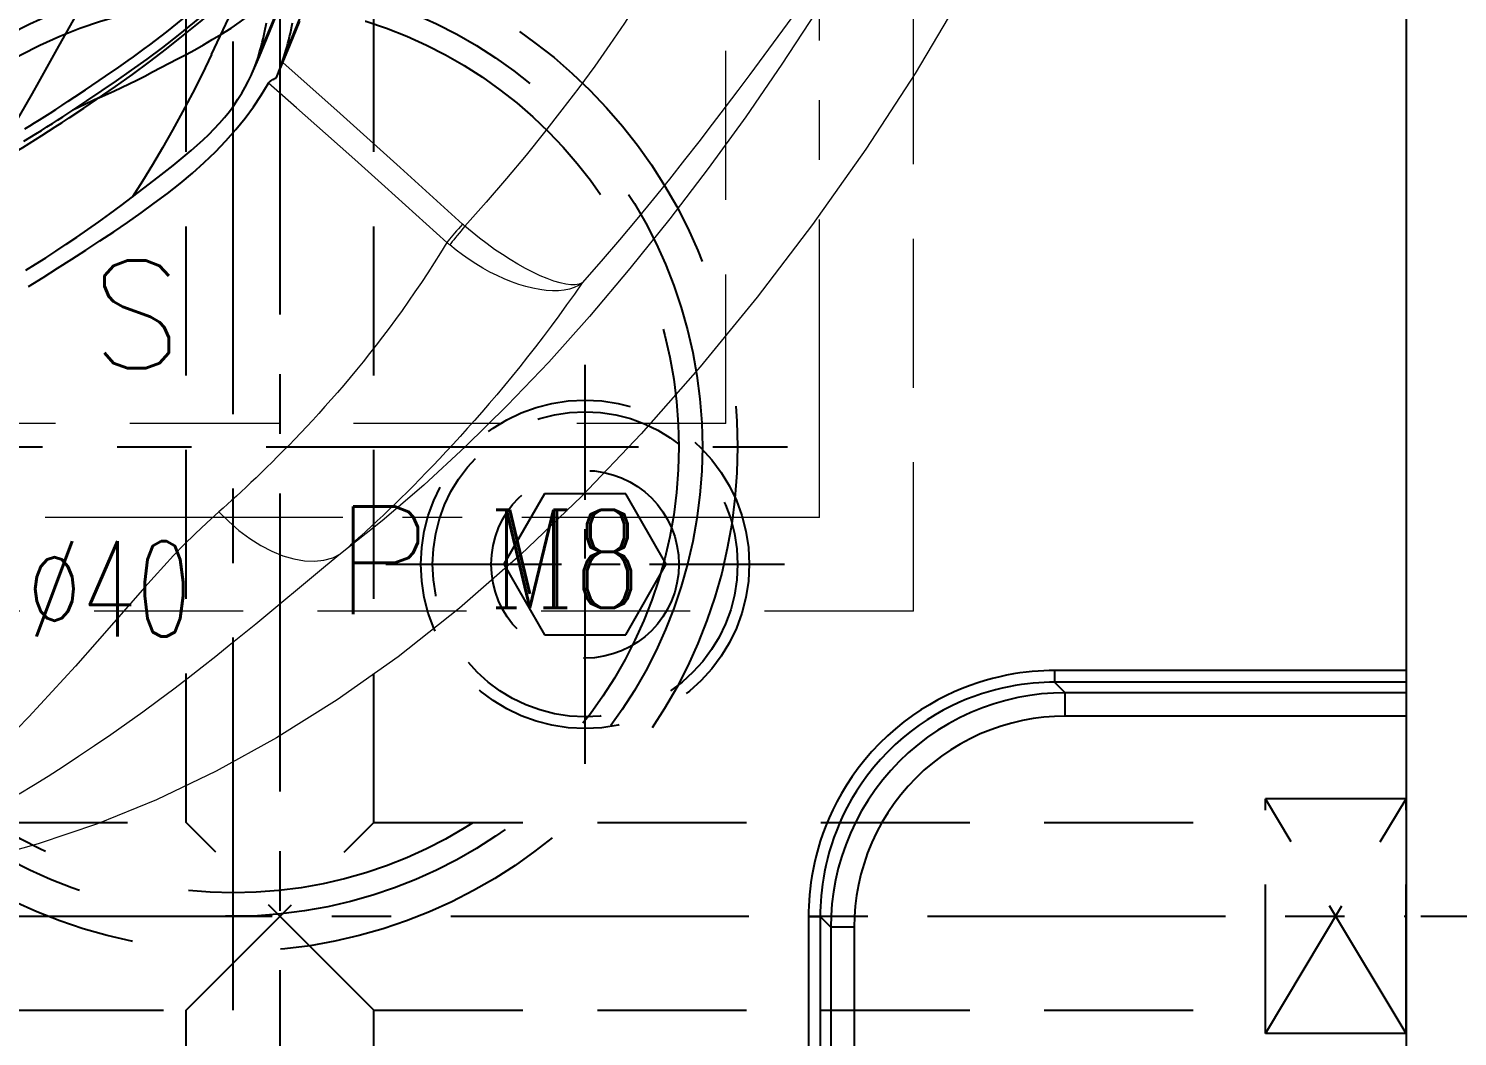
# Model space of a CAD drawing. Header units: inches. Extents: x 143011 to 144494, y -46023 to -44974.
# Drawn here: x 143811.9 to 143872.8, y -45266.5 to -45223.6 of the extents above; entities that cross this region are included whole.
import ezdxf

# ---------------------------------------------------------------- set-up
doc = ezdxf.new("R2010")
doc.units = ezdxf.units.IN
doc.header["$LTSCALE"] = 2
doc.header["$MEASUREMENT"] = 0
doc.header["$PDMODE"] = 3
doc.header["$PDSIZE"] = 0.3125
for name, pattern in [('CENTER', [50.8, 31.75, -6.35, 6.35, -6.35]), ('CENTER2', [1.125, 0.75, -0.125, 0.125, -0.125]), ('DASHED', [0.75, 0.5, -0.25]), ('HIDDEN', [9.525, 6.35, -3.175])]:
    doc.linetypes.add(name, pattern=pattern)
doc.layers.get('0').update_dxf_attribs({"linetype": 'CONTINUOUS'})
doc.layers.get('Defpoints').update_dxf_attribs({"linetype": 'CONTINUOUS'})
for name, color, linetype in [('CAV-COR', 1, 'CONTINUOUS'), ('DEFAULT_2', 8, 'HIDDEN'), ('SCREW', 52, 'HIDDEN'), ('SP', 3, 'CONTINUOUS'), ('wr2', 41, 'DASHED')]:
    doc.layers.add(name, color=color, linetype=linetype)
for name, color, linetype, lineweight in [('dim', 3, 'CONTINUOUS', 15), ('WR', 122, 'HIDDEN', 18), ('枕位', 75, 'CONTINUOUS', 15)]:
    doc.layers.add(name, color=color, linetype=linetype, lineweight=lineweight)
doc.styles.add('ROMANC', font='romanc', dxfattribs={"width": 0.6, "height": 1})
doc.styles.get("Standard").update_dxf_attribs({"font": 'txt.shx', "width": 0.67})
doc.dimstyles.new('2.00', dxfattribs={"dimtxt": 5, "dimasz": 4, "dimexe": 0.666, "dimexo": 0.626, "dimgap": 1, "dimtad": 0, "dimzin": 0, "dimdsep": 46, "dimtxsty": 'Standard', "dimcen": 0.09, "dimclrd": 3, "dimclre": 3, "dimclrt": 7, "dimazin": 0, "dimtfac": 1, "dimtofl": 0, "dimtmove": 0, "dimatfit": 0, "dimfxl": 0, "dimtolj": 1, "dimtzin": 0, "dimarcsym": 0})

# ---------------------------------------------------------------- blocks, each defined once
blk = doc.blocks.new('20160804.135220')
at = {"layer": 'SCREW', "linetype": 'CENTER2', "ltscale": 5}
for p, q in [((0, -8.5), (0, 8.5)), ((-8.5, 0), (8.5, 0))]:
    blk.add_line(p, q, dxfattribs=at)
at = {"layer": 'SCREW'}
blk.add_lwpolyline([(-1.732, 3), (-3.464, 0), (-1.732, -3), (1.732, -3), (3.464, 0), (1.732, 3)], close=True, dxfattribs=at)
at = {"layer": 'SCREW', "ltscale": 0.5}
for radius in [7, 6.5, 4]:
    blk.add_circle((0, 0), radius, dxfattribs=at)
at = {"layer": 'dim', "style": 'ROMANC', "width": 0.8}
blk.add_text('M8', height=4.1865, dxfattribs=at).set_placement((-4.071, -1.858))
blk = doc.blocks.new('20151030.171830')
at = {"color": 8, "linetype": 'HIDDEN'}
blk.add_circle((0, 0), 21.5, dxfattribs=at)
at = {"layer": 'SP', "linetype": 'CENTER', "ltscale": 0.25}
for p, q in [((0, -24), (0, 24)), ((-24, 0), (24, 0))]:
    blk.add_line(p, q, dxfattribs=at)
at = {"layer": 'SP', "linetype": 'HIDDEN'}
for radius in [20, 19]:
    blk.add_circle((0, 0), radius, dxfattribs=at)
at = {"layer": 'dim', "insert": (-5.289, -6.05), "char_height": 4.0633, "attachment_point": 5}
blk.add_mtext('Ø40', dxfattribs=at)
at = {"layer": 'SP'}
for s, p in [('S', (-6.081, 3.359)), ('P', (4.334, -7.124))]:
    blk.add_text(s, height=4.582, dxfattribs=at).set_placement(p)
blk = doc.blocks.new('*D37775')
at = {"layer": 'Defpoints', "color": 0}
for p in [(143870.577, -45261.419), (143882.965, -45261.419), (143870.577, -45276.419)]:
    blk.add_point(p, dxfattribs=at)
at = {"layer": 'dim', "color": 3, "linetype": 'ByBlock', "lineweight": -2}
for p, q in [((143882.965, -45257.419), (143882.965, -45253.419)), ((143871.203, -45261.419), (143883.631, -45261.419)), ((143871.203, -45276.419), (143883.631, -45276.419)), ((143882.965, -45280.419), (143882.965, -45284.419))]:
    blk.add_line(p, q, dxfattribs=at)
at = {"layer": 'dim', "color": 3, "linetype": 'ByBlock'}
for points in [[(143882.299, -45257.419), (143883.632, -45257.419), (143882.965, -45261.419)], [(143883.632, -45280.419), (143882.299, -45280.419), (143882.965, -45276.419)]]:
    blk.add_solid(points, dxfattribs=at)
at = {"layer": 'dim', "color": 7, "linetype": 'ByBlock', "insert": (143882.965, -45246.836), "char_height": 5, "attachment_point": 5, "rotation": 90}
blk.add_mtext('\\A1;15.00', dxfattribs=at)

msp = doc.modelspace()

# ---------------------------------------------------------------- linework, layer by layer
at = {"layer": 'CAV-COR', "linetype": 'ByBlock'}
for p, q in [((143870.577, -45094.419), (143870.577, -45276.419)), ((143819.652, -45224.691), (143820.388, -45223.128)), ((143821.995, -45224.056), (143822.412, -45223.044)), ((143823.003, -45224.286), (143823.416, -45223.279)), ((143822.689, -45225.041), (143823.003, -45224.286)), ((143815.129, -45225.619), (143815.696, -45225.229)), ((143815.696, -45225.229), (143816.106, -45224.943)), ((143822.547, -45225.379), (143822.689, -45225.041)), ((143814.285, -45226.194), (143815.129, -45225.619)), ((143822.476, -45225.545), (143822.547, -45225.379)), ((143813.831, -45226.5), (143814.285, -45226.194)), ((143814.204, -45226.98), (143815.566, -45226.053)), ((143814.85, -45226.541), (143815.484, -45226.253)), ((143812.773, -45227.194), (143813.018, -45227.036)), ((143813.018, -45227.036), (143813.276, -45226.868)), ((143813.276, -45226.868), (143813.547, -45226.689)), ((143813.547, -45226.689), (143813.831, -45226.5)), ((143814.85, -45226.541), (143813.744, -45227.064)), ((143811.909, -45227.732), (143812.112, -45227.608)), ((143812.112, -45227.608), (143812.321, -45227.479)), ((143812.321, -45227.479), (143812.541, -45227.341)), ((143812.541, -45227.341), (143812.773, -45227.194)), ((143811.701, -45227.857), (143811.909, -45227.732)), ((143817.01, -45230.208), (143817.51, -45229.821)), ((143816.522, -45230.58), (143817.01, -45230.208)), ((143855.588, -45250.945), (143855.588, -45251.444)), ((143870.577, -45250.945), (143855.588, -45250.945)), ((143856.037, -45251.893), (143855.588, -45251.444)), ((143870.577, -45251.444), (143855.588, -45251.444)), ((143856.037, -45252.892), (143856.037, -45251.893)), ((143870.577, -45251.893), (143856.037, -45251.893)), ((143870.577, -45252.892), (143856.037, -45252.892)), ((143845.102, -45261.43), (143845.102, -45276.419)), ((143845.102, -45261.43), (143845.601, -45261.43)), ((143845.601, -45261.43), (143845.601, -45276.419)), ((143846.051, -45261.88), (143845.601, -45261.43)), ((143846.051, -45261.88), (143846.051, -45276.419)), ((143847.05, -45261.88), (143846.051, -45261.88)), ((143847.05, -45261.88), (143847.05, -45276.419))]:
    msp.add_line(p, q, dxfattribs=at)
for points in [[(143815.596, -45225.815), (143816.248, -45225.363), (143816.908, -45224.888), (143817.573, -45224.39), (143818.248, -45223.867), (143818.931, -45223.323), (143819.615, -45222.763), (143820.289, -45222.189), (143820.951, -45221.596), (143821.593, -45220.982)], [(143824.359, -45220.695), (143824.105, -45221.382), (143823.848, -45222.058), (143823.587, -45222.721), (143823.324, -45223.368), (143823.06, -45224.002), (143822.795, -45224.622)], [(143820.054, -45223.835), (143820.484, -45223.565), (143820.88, -45223.299), (143821.249, -45223.039), (143821.597, -45222.788), (143821.923, -45222.544), (143822.221, -45222.306), (143822.485, -45222.072), (143822.712, -45221.843), (143822.898, -45221.618), (143823.044, -45221.4), (143823.155, -45221.186), (143823.204, -45221.071)], [(143815.566, -45226.053), (143816.286, -45225.544), (143817.004, -45225.012), (143817.73, -45224.451), (143818.462, -45223.872), (143819.168, -45223.302), (143819.831, -45222.745), (143820.456, -45222.188), (143821.042, -45221.629)], [(143814.082, -45222.668), (143813.754, -45223.235), (143813.438, -45223.79), (143813.135, -45224.332)], [(143816.106, -45224.943), (143816.324, -45224.788), (143816.549, -45224.626), (143816.78, -45224.458), (143817.018, -45224.281), (143817.261, -45224.098), (143817.502, -45223.914), (143817.741, -45223.728), (143817.979, -45223.541), (143818.209, -45223.359), (143818.644, -45223.009)], [(143822.741, -45224.804), (143822.835, -45224.486), (143822.874, -45224.349), (143822.912, -45224.21), (143822.948, -45224.069), (143822.984, -45223.927), (143823.018, -45223.784), (143823.051, -45223.639), (143823.082, -45223.492), (143823.112, -45223.344)], [(143818.201, -45224.885), (143818.567, -45224.69), (143818.937, -45224.488), (143819.309, -45224.278), (143819.681, -45224.061), (143820.054, -45223.835)], [(143821.378, -45225.513), (143821.541, -45225.137), (143821.696, -45224.772), (143821.995, -45224.056)], [(143813.135, -45224.332), (143812.279, -45225.876), (143812.006, -45226.361), (143811.736, -45226.831), (143811.467, -45227.287), (143811.2, -45227.727), (143810.927, -45228.152)], [(143815.484, -45226.253), (143815.81, -45226.101), (143816.139, -45225.944), (143816.47, -45225.782), (143816.804, -45225.613), (143817.143, -45225.439), (143818.201, -45224.885)], [(143819.652, -45224.691), (143819.251, -45225.527), (143818.842, -45226.344), (143818.422, -45227.142), (143817.994, -45227.918), (143817.566, -45228.667), (143817.137, -45229.39), (143816.709, -45230.087), (143816.283, -45230.76)], [(143822.554, -45225.346), (143822.621, -45225.166), (143822.683, -45224.985), (143822.741, -45224.804)], [(143813.744, -45227.064), (143814.343, -45226.665), (143815.596, -45225.815)], [(143817.51, -45229.821), (143817.764, -45229.621), (143818.02, -45229.418), (143818.277, -45229.211), (143818.533, -45228.999), (143818.788, -45228.783), (143819.042, -45228.562), (143819.291, -45228.336), (143819.534, -45228.104), (143819.771, -45227.867), (143819.997, -45227.624), (143820.211, -45227.374), (143820.413, -45227.119), (143820.602, -45226.861), (143820.779, -45226.602), (143820.942, -45226.34), (143821.092, -45226.08), (143821.229, -45225.822), (143821.352, -45225.565), (143821.376, -45225.513)], [(143822.075, -45225.92), (143822.095, -45225.89), (143822.119, -45225.862), (143822.148, -45225.835), (143822.181, -45225.809), (143822.219, -45225.786), (143822.26, -45225.763), (143822.305, -45225.742), (143822.353, -45225.723), (143822.406, -45225.705)], [(143822.406, -45225.705), (143822.429, -45225.653), (143822.476, -45225.545)], [(143811.853, -45234.578), (143812.475, -45234.193), (143813.09, -45233.805), (143813.698, -45233.418), (143814.299, -45233.029), (143814.894, -45232.638), (143815.485, -45232.244), (143816.071, -45231.848), (143816.647, -45231.445), (143817.214, -45231.033), (143817.772, -45230.614), (143818.313, -45230.185), (143818.836, -45229.745), (143819.341, -45229.296), (143819.819, -45228.837), (143820.27, -45228.368), (143820.693, -45227.89), (143821.086, -45227.406), (143821.446, -45226.917), (143821.776, -45226.421), (143822.075, -45225.92)], [(143811.079, -45228.964), (143811.339, -45228.812), (143811.604, -45228.654), (143811.874, -45228.49), (143812.148, -45228.32), (143812.425, -45228.146), (143812.707, -45227.968), (143812.993, -45227.783), (143813.287, -45227.592), (143813.586, -45227.395), (143814.204, -45226.98)], [(143811.652, -45228.38), (143811.908, -45228.227), (143812.157, -45228.076), (143812.4, -45227.927), (143812.637, -45227.779), (143812.868, -45227.633), (143813.093, -45227.489), (143813.315, -45227.346), (143813.744, -45227.064)], [(143811.738, -45233.879), (143812.156, -45233.622), (143812.583, -45233.354), (143813.017, -45233.075), (143813.461, -45232.782), (143813.914, -45232.474), (143814.375, -45232.152), (143814.843, -45231.82), (143815.317, -45231.477), (143815.797, -45231.124), (143816.522, -45230.58)], [(143855.588, -45250.945), (143855.364, -45250.946), (143855.131, -45250.954), (143854.889, -45250.968), (143854.639, -45250.988), (143854.38, -45251.014), (143854.112, -45251.049), (143853.835, -45251.092), (143853.548, -45251.144), (143853.253, -45251.207), (143852.949, -45251.282), (143852.636, -45251.367), (143852.316, -45251.467), (143851.988, -45251.581), (143851.652, -45251.709), (143851.311, -45251.855), (143850.963, -45252.018), (143850.609, -45252.199), (143850.253, -45252.401), (143849.893, -45252.624), (143849.53, -45252.868), (143849.171, -45253.134), (143848.815, -45253.424), (143848.463, -45253.735), (143848.126, -45254.059), (143847.806, -45254.399), (143847.501, -45254.753), (143847.218, -45255.109), (143846.96, -45255.467), (143846.723, -45255.827), (143846.507, -45256.184), (143846.312, -45256.536), (143846.137, -45256.885), (143845.979, -45257.228), (143845.839, -45257.565), (143845.715, -45257.895), (143845.605, -45258.218), (143845.509, -45258.533), (143845.427, -45258.84), (143845.355, -45259.139), (143845.294, -45259.428), (143845.244, -45259.71), (143845.202, -45259.982), (143845.169, -45260.245), (143845.143, -45260.499), (143845.124, -45260.745), (143845.111, -45260.982), (143845.103, -45261.21), (143845.102, -45261.43)], [(143855.588, -45251.444), (143855.375, -45251.446), (143855.153, -45251.453), (143854.922, -45251.466), (143854.684, -45251.485), (143854.437, -45251.51), (143854.182, -45251.543), (143853.918, -45251.584), (143853.645, -45251.634), (143853.364, -45251.694), (143853.074, -45251.764), (143852.777, -45251.846), (143852.471, -45251.941), (143852.159, -45252.049), (143851.84, -45252.172), (143851.514, -45252.31), (143851.182, -45252.466), (143850.846, -45252.638), (143850.506, -45252.83), (143850.163, -45253.043), (143849.818, -45253.276), (143849.476, -45253.529), (143849.136, -45253.804), (143848.801, -45254.1), (143848.481, -45254.41), (143848.175, -45254.733), (143847.885, -45255.069), (143847.616, -45255.41), (143847.37, -45255.751), (143847.144, -45256.093), (143846.939, -45256.433), (143846.753, -45256.769), (143846.586, -45257.101), (143846.437, -45257.427), (143846.303, -45257.748), (143846.185, -45258.063), (143846.08, -45258.37), (143845.989, -45258.671), (143845.91, -45258.963), (143845.842, -45259.247), (143845.784, -45259.523), (143845.736, -45259.791), (143845.697, -45260.05), (143845.665, -45260.301), (143845.641, -45260.543), (143845.623, -45260.777), (143845.61, -45261.003), (143845.604, -45261.221), (143845.601, -45261.43)], [(143856.037, -45251.893), (143855.539, -45251.906), (143855.037, -45251.944), (143854.532, -45252.008), (143854.024, -45252.099), (143853.517, -45252.217), (143853.014, -45252.362), (143852.516, -45252.535), (143852.025, -45252.735), (143851.544, -45252.961), (143851.076, -45253.213), (143850.62, -45253.49), (143850.181, -45253.79), (143849.76, -45254.112), (143849.357, -45254.456), (143848.972, -45254.821), (143848.608, -45255.206), (143848.264, -45255.609), (143847.942, -45256.031), (143847.642, -45256.47), (143847.366, -45256.926), (143847.114, -45257.394), (143846.889, -45257.875), (143846.689, -45258.366), (143846.517, -45258.863), (143846.373, -45259.366), (143846.255, -45259.872), (143846.165, -45260.379), (143846.101, -45260.882), (143846.063, -45261.383), (143846.051, -45261.88)], [(143856.037, -45252.892), (143855.588, -45252.902), (143855.137, -45252.936), (143854.684, -45252.994), (143854.228, -45253.076), (143853.77, -45253.182), (143853.317, -45253.313), (143852.869, -45253.468), (143852.426, -45253.648), (143851.994, -45253.851), (143851.573, -45254.078), (143851.162, -45254.327), (143850.767, -45254.597), (143850.388, -45254.887), (143850.024, -45255.197), (143849.678, -45255.525), (143849.35, -45255.872), (143849.04, -45256.236), (143848.751, -45256.615), (143848.481, -45257.011), (143848.232, -45257.421), (143848.006, -45257.843), (143847.803, -45258.275), (143847.623, -45258.718), (143847.468, -45259.166), (143847.338, -45259.618), (143847.233, -45260.075), (143847.151, -45260.53), (143847.093, -45260.981), (143847.06, -45261.431), (143847.05, -45261.88)]]:
    msp.add_lwpolyline(points, dxfattribs=at)
at = {"layer": 'DEFAULT_2', "color": 8, "linetype": 'HIDDEN'}
msp.add_line((143822.406, -45225.705), (143822.452, -45225.6), dxfattribs=at)
for points in [[(143823.396, -45220.364), (143823.123, -45221.101), (143822.846, -45221.825), (143822.564, -45222.535), (143822.278, -45223.232), (143821.99, -45223.916), (143821.701, -45224.587)], [(143821.701, -45224.587), (143821.741, -45224.448), (143821.779, -45224.31), (143821.816, -45224.171), (143821.851, -45224.033), (143821.884, -45223.895), (143821.916, -45223.757), (143821.945, -45223.619), (143821.974, -45223.481), (143822, -45223.344)], [(143821.376, -45225.513), (143821.461, -45225.313), (143821.555, -45225.067), (143821.635, -45224.824), (143821.701, -45224.587)], [(143822.452, -45225.597), (143822.482, -45225.526), (143822.554, -45225.346)]]:
    msp.add_lwpolyline(points, dxfattribs=at)
at = {"layer": 'WR', "linetype": 'CENTER', "ltscale": 0.2}
for q in [(143845.577, -45086.419), (143700.577, -45244.419)]:
    msp.add_line((143845.577, -45244.419), q, dxfattribs=at)
at = {"layer": 'WR', "linetype": 'HIDDEN', "ltscale": 0.5}
for p, q in [((143849.577, -45248.419), (143849.577, -45092.419)), ((143841.577, -45240.419), (143841.577, -45110.419)), ((143841.577, -45240.419), (143729.577, -45240.419)), ((143849.577, -45248.419), (143729.577, -45248.419))]:
    msp.add_line(p, q, dxfattribs=at)
at = {"layer": 'wr2', "linetype": 'HIDDEN', "ltscale": 0.5}
for p, q in [((143818.577, -45257.419), (143818.577, -45201.419)), ((143826.577, -45257.419), (143826.577, -45201.419)), ((143864.577, -45266.419), (143864.577, -45256.419)), ((143864.577, -45266.419), (143870.577, -45256.419)), ((143870.577, -45266.419), (143864.577, -45256.419)), ((143870.577, -45256.419), (143864.577, -45256.419)), ((143870.577, -45266.419), (143870.577, -45256.419)), ((143752.577, -45257.419), (143818.577, -45257.419)), ((143818.577, -45265.419), (143826.577, -45257.419)), ((143826.577, -45265.419), (143818.577, -45257.419)), ((143826.577, -45257.419), (143864.577, -45257.419)), ((143744.577, -45265.419), (143818.577, -45265.419)), ((143818.577, -45270.419), (143818.577, -45265.419)), ((143826.577, -45270.419), (143826.577, -45265.419)), ((143826.577, -45265.419), (143864.577, -45265.419)), ((143870.577, -45266.419), (143864.577, -45266.419))]:
    msp.add_line(p, q, dxfattribs=at)
at = {"layer": 'wr2', "linetype": 'CENTER', "ltscale": 0.2}
for p, q in [((143822.577, -45276.419), (143822.577, -45201.419)), ((143748.577, -45261.419), (143870.577, -45261.419))]:
    msp.add_line(p, q, dxfattribs=at)
at = {"layer": '枕位', "linetype": 'ByBlock'}
for p, q in [((143844.587, -45222.846), (143843.602, -45224.19)), ((143825.139, -45227.213), (143822.69, -45225.041)), ((143827.694, -45229.507), (143825.139, -45227.213)), ((143830.357, -45231.927), (143827.694, -45229.507)), ((143829.689, -45232.705), (143827.045, -45230.319)), ((143830.39, -45231.956), (143830.357, -45231.927)), ((143830.422, -45231.984), (143830.39, -45231.956)), ((143830.454, -45232.012), (143830.422, -45231.984)), ((143816.808, -45247.391), (143814.782, -45249.709))]:
    msp.add_line(p, q, dxfattribs=at)
for points in [[(143857.926, -45206.716), (143857.092, -45209.727), (143856.04, -45212.786), (143854.769, -45215.893), (143853.267, -45219.066), (143851.547, -45222.286), (143849.648, -45225.499), (143847.549, -45228.722), (143845.271, -45231.938), (143842.91, -45235.038), (143840.484, -45238.009), (143837.974, -45240.864), (143835.427, -45243.534), (143832.844, -45246.006), (143830.224, -45248.293), (143827.61, -45250.362), (143825.012, -45252.196), (143822.419, -45253.812), (143819.846, -45255.233), (143817.306, -45256.453), (143814.786, -45257.477), (143812.266, -45258.336), (143809.737, -45259.042)], [(143849.164, -45216.152), (143848.018, -45218.398), (143846.769, -45220.636), (143845.422, -45222.869), (143843.971, -45225.109), (143842.43, -45227.347), (143840.831, -45229.545), (143839.186, -45231.703), (143837.491, -45233.817), (143835.77, -45235.852), (143834.027, -45237.799), (143832.26, -45239.656), (143830.484, -45241.405), (143828.708, -45243.04), (143826.93, -45244.564), (143825.151, -45245.977)], [(143839.602, -45219.565), (143838.44, -45221.479), (143837.86, -45222.417), (143837.258, -45223.352), (143836.633, -45224.274), (143835.987, -45225.187), (143835.308, -45226.115), (143834.593, -45227.058), (143833.848, -45228.008), (143833.061, -45228.98), (143832.231, -45229.978), (143831.362, -45230.99), (143830.454, -45232.012)], [(143843.602, -45224.19), (143842.599, -45225.543), (143842.088, -45226.228), (143841.555, -45226.933), (143841.001, -45227.661), (143840.425, -45228.409), (143839.817, -45229.188), (143839.172, -45230), (143838.495, -45230.841), (143837.785, -45231.706), (143837.042, -45232.592), (143836.265, -45233.5), (143835.453, -45234.426)], [(143827.045, -45230.319), (143825.763, -45229.173), (143824.507, -45228.057), (143823.278, -45226.973), (143822.075, -45225.92)], [(143830.357, -45231.927), (143830.271, -45232.02), (143830.184, -45232.116), (143830.099, -45232.212), (143830.016, -45232.306), (143829.937, -45232.398), (143829.864, -45232.485), (143829.798, -45232.566), (143829.739, -45232.64), (143829.689, -45232.705)], [(143830.454, -45232.012), (143830.371, -45232.109), (143830.288, -45232.207), (143830.205, -45232.305), (143830.126, -45232.402), (143830.05, -45232.496), (143829.98, -45232.585), (143829.916, -45232.668), (143829.859, -45232.744), (143829.811, -45232.81)], [(143835.453, -45234.426), (143835.321, -45234.482), (143835.16, -45234.508), (143834.971, -45234.506), (143834.753, -45234.479), (143834.509, -45234.427), (143834.244, -45234.348), (143833.962, -45234.246), (143833.663, -45234.122), (143833.353, -45233.976), (143833.034, -45233.811), (143832.709, -45233.629), (143832.38, -45233.431), (143832.05, -45233.22), (143831.722, -45232.997), (143831.397, -45232.763), (143831.076, -45232.52), (143830.761, -45232.269), (143830.454, -45232.012)], [(143829.689, -45232.705), (143829.42, -45233.142), (143829.148, -45233.572), (143828.874, -45233.994), (143828.6, -45234.407), (143828.327, -45234.812), (143828.052, -45235.209), (143827.777, -45235.599), (143827.501, -45235.98), (143827.224, -45236.356), (143826.946, -45236.725), (143826.667, -45237.087), (143826.389, -45237.441), (143826.112, -45237.788), (143825.836, -45238.126), (143825.561, -45238.457), (143825.289, -45238.779), (143825.02, -45239.092), (143824.753, -45239.398), (143824.488, -45239.696), (143824.227, -45239.986), (143823.968, -45240.27), (143823.711, -45240.546), (143823.457, -45240.816), (143823.206, -45241.079), (143822.957, -45241.337), (143822.712, -45241.588), (143822.47, -45241.831), (143822.233, -45242.068), (143822.001, -45242.297), (143821.773, -45242.519), (143821.551, -45242.732), (143821.334, -45242.938), (143821.123, -45243.137), (143820.917, -45243.329), (143820.716, -45243.513), (143820.52, -45243.69), (143820.331, -45243.86), (143820.147, -45244.022), (143819.969, -45244.178)], [(143829.811, -45232.811), (143829.79, -45232.793), (143829.77, -45232.776), (143829.75, -45232.758), (143829.729, -45232.741), (143829.709, -45232.723), (143829.689, -45232.705)], [(143835.453, -45234.426), (143835.296, -45234.533), (143835.115, -45234.62), (143834.912, -45234.688), (143834.69, -45234.734), (143834.45, -45234.759), (143834.194, -45234.764), (143833.923, -45234.748), (143833.642, -45234.712), (143833.35, -45234.657), (143833.052, -45234.583), (143832.749, -45234.491), (143832.443, -45234.382), (143832.135, -45234.257), (143831.828, -45234.118), (143831.523, -45233.964), (143831.222, -45233.798), (143830.926, -45233.621), (143830.636, -45233.432), (143830.352, -45233.234), (143830.077, -45233.026), (143829.811, -45232.811)], [(143835.453, -45234.426), (143835.122, -45234.9), (143834.791, -45235.366), (143834.459, -45235.825), (143834.126, -45236.276), (143833.792, -45236.719), (143833.459, -45237.153), (143833.126, -45237.58), (143832.793, -45237.997), (143832.463, -45238.405), (143832.136, -45238.803), (143831.812, -45239.191), (143831.491, -45239.568), (143831.176, -45239.935), (143830.864, -45240.29), (143830.556, -45240.636), (143830.254, -45240.972), (143829.956, -45241.298), (143829.662, -45241.614), (143829.372, -45241.923), (143829.087, -45242.222), (143828.806, -45242.513), (143828.53, -45242.796), (143828.258, -45243.071), (143827.99, -45243.339), (143827.727, -45243.598), (143827.468, -45243.851), (143827.214, -45244.096), (143826.964, -45244.334), (143826.719, -45244.564), (143826.479, -45244.788), (143826.244, -45245.004), (143826.014, -45245.213), (143825.79, -45245.415), (143825.571, -45245.609), (143825.359, -45245.797), (143825.151, -45245.977)], [(143819.969, -45244.178), (143819.447, -45244.653), (143818.949, -45245.122), (143818.476, -45245.586), (143818.032, -45246.044), (143817.614, -45246.496), (143817.205, -45246.946), (143816.808, -45247.391)], [(143819.969, -45244.178), (143820.384, -45244.597), (143820.823, -45244.98), (143821.28, -45245.321), (143821.75, -45245.617), (143822.224, -45245.862), (143822.698, -45246.053), (143823.163, -45246.187), (143823.614, -45246.264), (143824.044, -45246.281), (143824.447, -45246.238), (143824.818, -45246.136), (143825.151, -45245.977)], [(143825.151, -45245.977), (143824.509, -45246.502), (143821.539, -45248.963)], [(143821.539, -45248.963), (143820.973, -45249.427), (143820.411, -45249.884), (143819.84, -45250.343), (143819.257, -45250.804), (143818.663, -45251.267), (143818.047, -45251.738), (143817.398, -45252.224), (143816.726, -45252.716), (143816.047, -45253.203), (143815.36, -45253.685), (143814.667, -45254.159), (143813.987, -45254.613), (143813.328, -45255.044), (143812.685, -45255.455), (143812.06, -45255.847), (143811.455, -45256.219)], [(143814.782, -45249.709), (143813.849, -45250.758), (143813.363, -45251.296), (143812.866, -45251.838), (143812.361, -45252.384), (143811.862, -45252.917), (143811.373, -45253.432), (143810.892, -45253.933), (143810.421, -45254.419), (143809.964, -45254.887)]]:
    msp.add_lwpolyline(points, dxfattribs=at)

# ---------------------------------------------------------------- block references
at = {"layer": 'SCREW', "linetype": 'ByBlock'}
msp.add_blockref('20160804.135220', (143835.577, -45246.419), dxfattribs=at)
at = {"layer": 'SP', "linetype": 'ByBlock', "ltscale": 0.3}
msp.add_blockref('20151030.171830', (143820.577, -45241.419), dxfattribs=at)

# ---------------------------------------------------------------- dimensions: what is measured, and where the dimension line sits
at = {"layer": 'dim', "linetype": 'ByBlock'}
dim = msp.add_linear_dim(base=(143882.965, -45261.419), p1=(143870.577, -45276.419), p2=(143870.577, -45261.419), angle=270, dimstyle='2.00', dxfattribs=at)
dim.commit()
dim.dimension.update_dxf_attribs({"geometry": '*D37775', "text_midpoint": (143882.965, -45246.836)})

doc.saveas('drawing.dxf')
